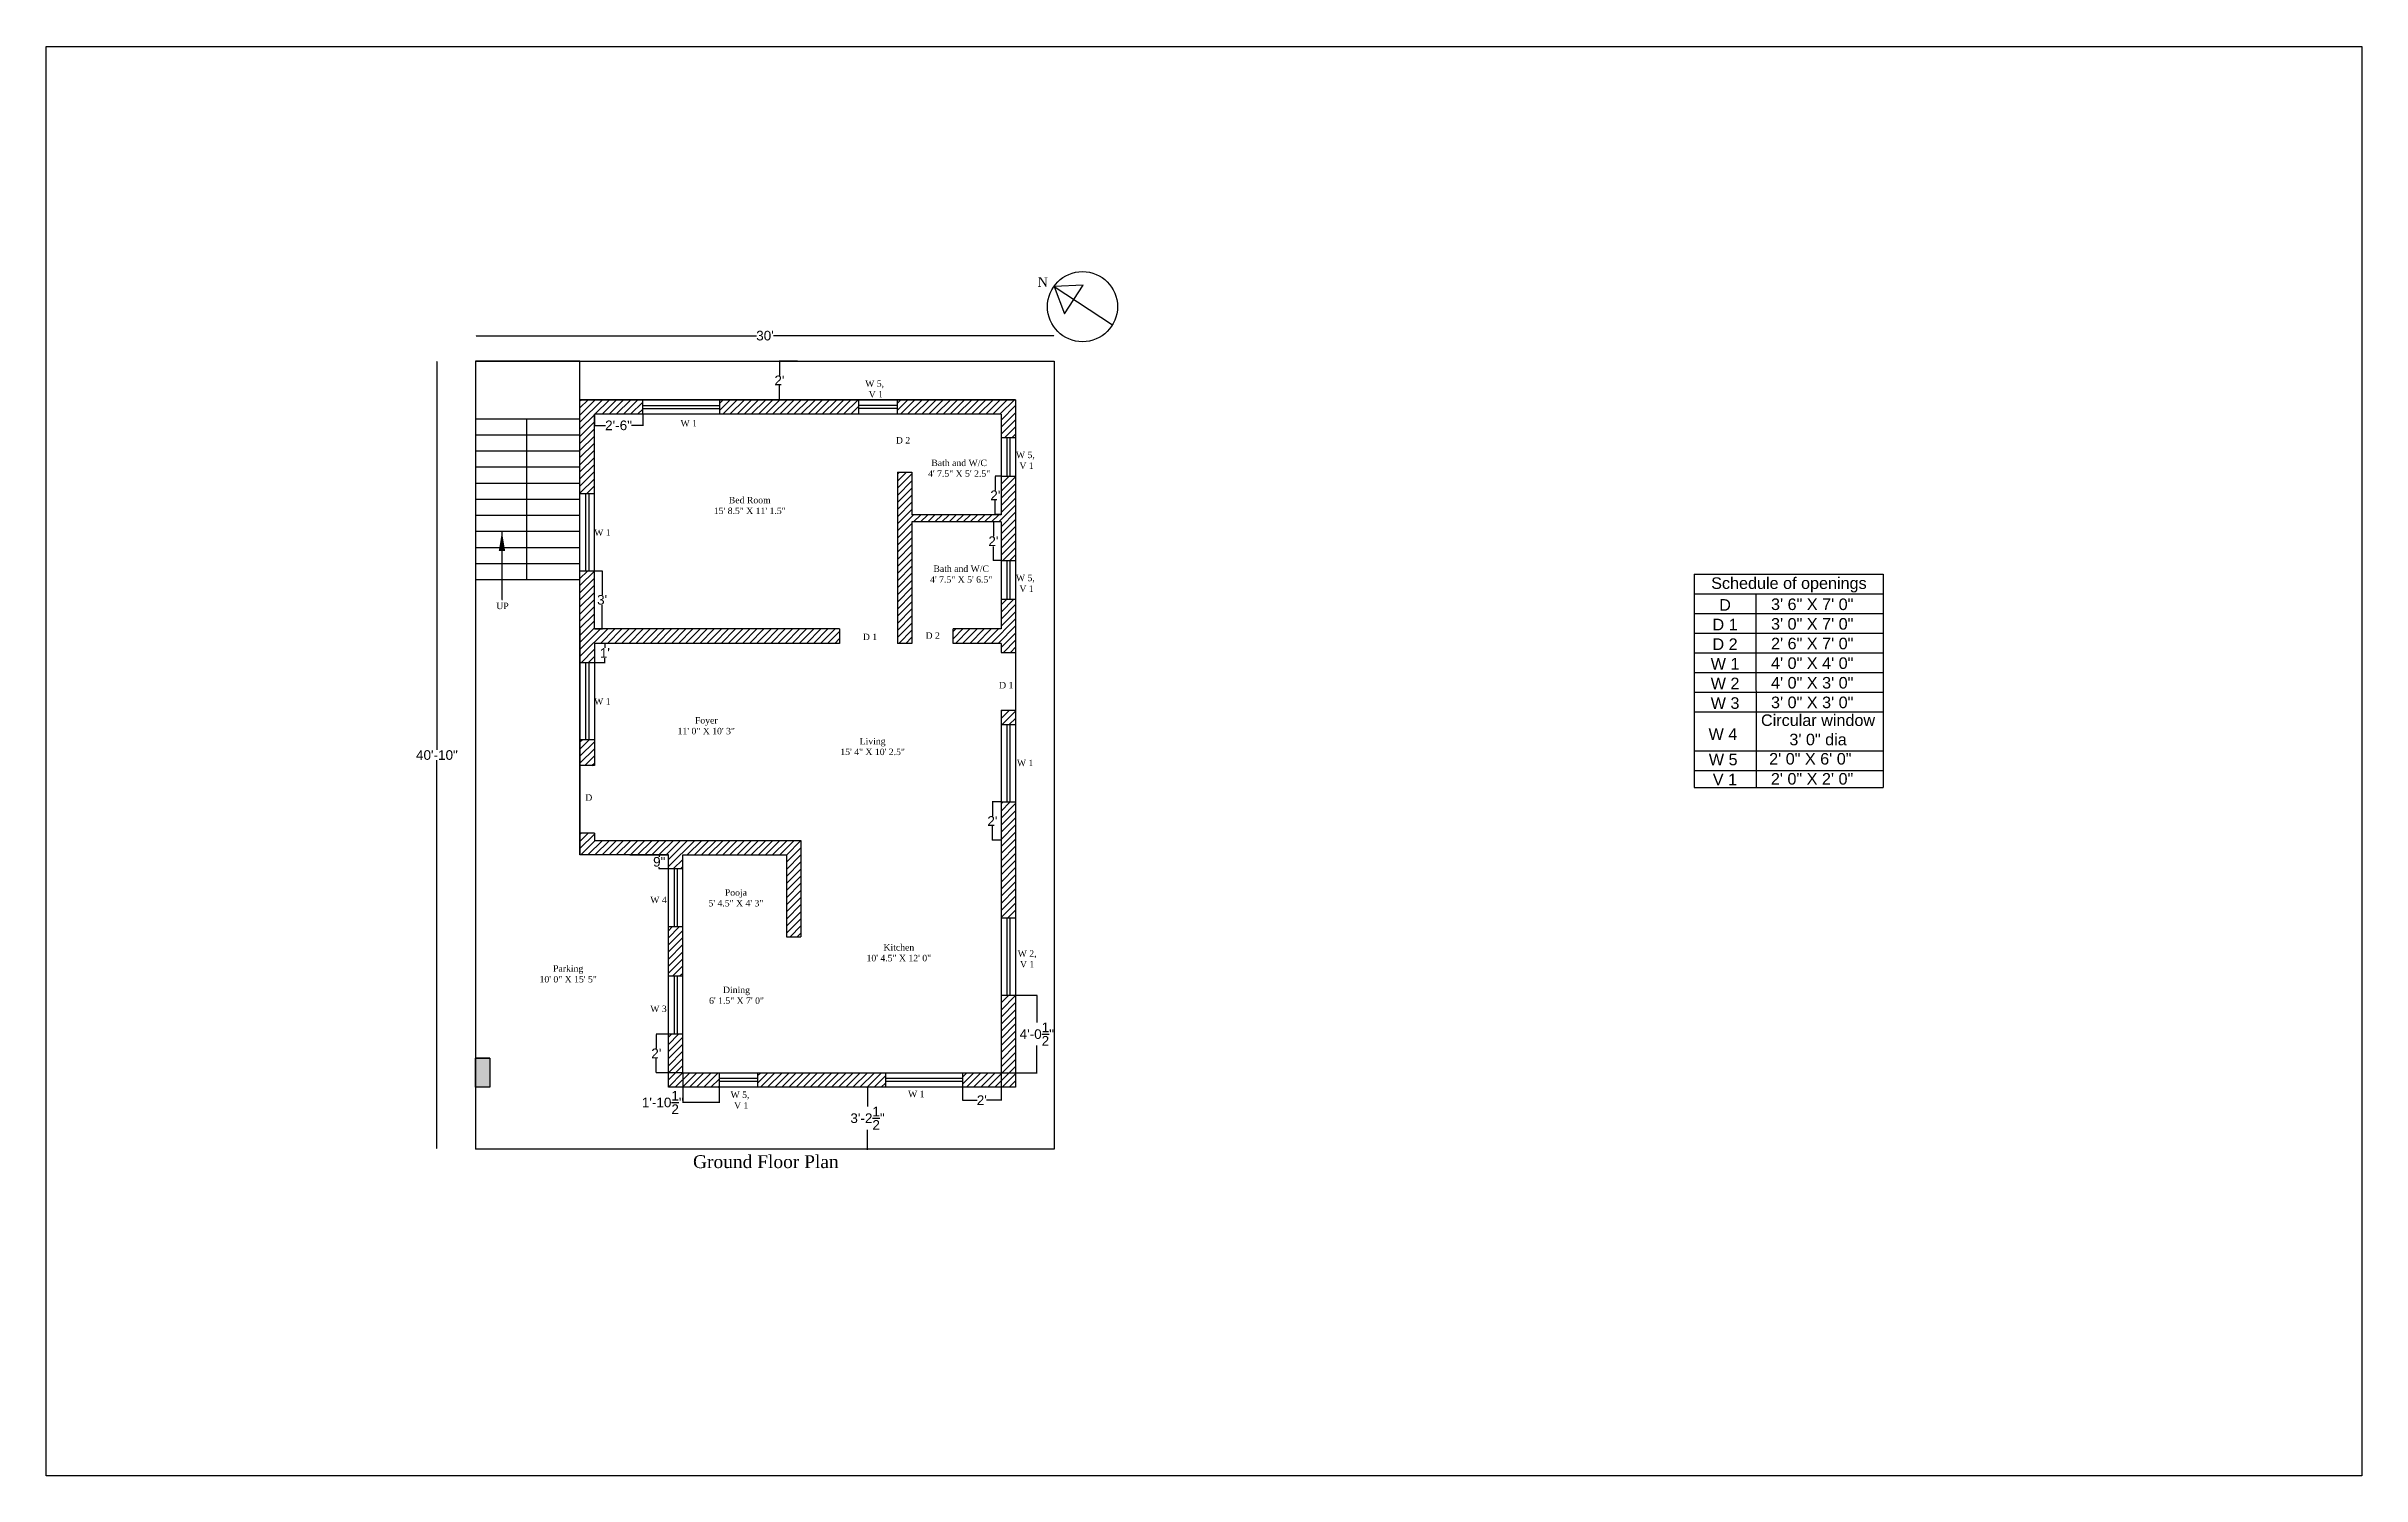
# Model space of a CAD drawing. Header units: inches. Extents: x 2686 to 4127, y -836 to 53.
import ezdxf

# ---------------------------------------------------------------- set-up
doc = ezdxf.new("R2010")
doc.units = ezdxf.units.IN
doc.header["$MEASUREMENT"] = 0
doc.styles.get("Standard").update_dxf_attribs({"font": 'arial.ttf'})
doc.dimstyles.get("Standard").update_dxf_attribs({"dimtxt": 6, "dimasz": 0.18, "dimexe": 0.18, "dimexo": 0.0625, "dimgap": 0.09, "dimtad": 0, "dimtih": 1, "dimtoh": 1, "dimdec": 1, "dimzin": 0, "dimdsep": 46, "dimlunit": 4, "dimtxsty": 'Standard', "dimcen": 0.09, "dimadec": 0, "dimazin": 0, "dimtfac": 1, "dimtdec": 1, "dimtofl": 0, "dimtmove": 0, "dimatfit": 3, "dimfxl": 1, "dimtolj": 1, "dimtzin": 0, "dimarcsym": 0})

# ---------------------------------------------------------------- blocks, each defined once
blk = doc.blocks.new('*D147')
at = {"color": 0, "lineweight": -2}
for p, q in [((3196.9, -594.7), (3197.5, -594.7)), ((3197.4, -594.9), (3197.4, -606.8)), ((3196.9, -633.2), (3197.5, -633.2)), ((3197.4, -633.1), (3197.4, -621.2))]:
    blk.add_line(p, q, dxfattribs=at)
at = {"color": 0}
for points in [[(3197.4, -594.9), (3197.3, -594.9), (3197.4, -594.7)], [(3197.3, -633.1), (3197.4, -633.1), (3197.4, -633.2)]]:
    blk.add_solid(points, dxfattribs=at)
at = {"layer": 'Defpoints', "color": 0}
for p in [(3196.8, -594.7), (3196.8, -633.2), (3197.4, -633.2)]:
    blk.add_point(p, dxfattribs=at)
at = {"color": 0, "insert": (3197.4, -614), "char_height": 6, "attachment_point": 5}
blk.add_mtext('\\A1;3\'-2{\\H1.000000x;\\S1/2;}"', dxfattribs=at)
blk = doc.blocks.new('*D149')
at = {"color": 0, "lineweight": -2}
for p, q in [((3153.9, -143.2), (3142.4, -143.2)), ((3142.6, -143.4), (3142.6, -152.1)), ((3142.6, -167.1), (3142.6, -158.4)), ((3153.9, -167.2), (3142.4, -167.2))]:
    blk.add_line(p, q, dxfattribs=at)
at = {"color": 0}
for points in [[(3142.7, -143.4), (3142.6, -143.4), (3142.6, -143.2)], [(3142.6, -167.1), (3142.7, -167.1), (3142.6, -167.2)]]:
    blk.add_solid(points, dxfattribs=at)
at = {"layer": 'Defpoints', "color": 0}
for p in [(3142.6, -143.2), (3154, -143.2), (3154, -167.2)]:
    blk.add_point(p, dxfattribs=at)
at = {"color": 0, "insert": (3142.6, -155.2), "char_height": 6, "attachment_point": 5}
blk.add_mtext("\\A1;2'", dxfattribs=at)
blk = doc.blocks.new('*D150')
at = {"color": 0, "lineweight": -2}
for p, q in [((2953.7, -127.3), (2953.7, -127.2)), ((2953.9, -127.4), (3128.4, -127.4)), ((3313.3, -127.4), (3138.8, -127.4)), ((3313.5, -127.3), (3313.5, -127.2))]:
    blk.add_line(p, q, dxfattribs=at)
at = {"color": 0}
for points in [[(2953.9, -127.3), (2953.9, -127.4), (2953.7, -127.4)], [(3313.3, -127.4), (3313.3, -127.3), (3313.5, -127.4)]]:
    blk.add_solid(points, dxfattribs=at)
at = {"layer": 'Defpoints', "color": 0}
for p in [(2953.7, -127.4), (3313.5, -127.4), (3313.5, -127.4)]:
    blk.add_point(p, dxfattribs=at)
at = {"color": 0, "insert": (3133.6, -127.4), "char_height": 6, "attachment_point": 5}
blk.add_mtext("\\A1;30'", dxfattribs=at)
blk = doc.blocks.new('*D151')
at = {"color": 0, "lineweight": -2}
for p, q in [((2929.5, -143.2), (2929.4, -143.2)), ((2929.5, -143.4), (2929.5, -385)), ((2929.5, -632.9), (2929.5, -391.3)), ((2929.5, -633.1), (2929.4, -633.1))]:
    blk.add_line(p, q, dxfattribs=at)
at = {"color": 0}
for points in [[(2929.6, -143.4), (2929.5, -143.4), (2929.5, -143.2)], [(2929.5, -632.9), (2929.6, -632.9), (2929.5, -633.1)]]:
    blk.add_solid(points, dxfattribs=at)
at = {"layer": 'Defpoints', "color": 0}
for p in [(2929.5, -143.2), (2929.5, -633.1), (2929.6, -633.1)]:
    blk.add_point(p, dxfattribs=at)
at = {"color": 0, "insert": (2929.5, -388.2), "char_height": 6, "attachment_point": 5}
blk.add_mtext('\\A1;40\'-10"', dxfattribs=at)
blk = doc.blocks.new('*D154')
at = {"color": 0, "lineweight": -2}
for p, q in [((3027.5, -176.3), (3027.5, -183.4)), ((3027.7, -183.2), (3034.4, -183.2)), ((3057.3, -183.2), (3050.6, -183.2)), ((3057.5, -176.3), (3057.5, -183.4))]:
    blk.add_line(p, q, dxfattribs=at)
at = {"color": 0}
for points in [[(3027.7, -183.2), (3027.7, -183.2), (3027.5, -183.2)], [(3057.3, -183.2), (3057.3, -183.2), (3057.5, -183.2)]]:
    blk.add_solid(points, dxfattribs=at)
at = {"layer": 'Defpoints', "color": 0}
for p in [(3027.5, -176.2), (3027.5, -183.2), (3057.5, -176.2)]:
    blk.add_point(p, dxfattribs=at)
at = {"color": 0, "insert": (3042.5, -183.2), "char_height": 6, "attachment_point": 5}
blk.add_mtext('\\A1;2\'-6"', dxfattribs=at)
blk = doc.blocks.new('*D155')
at = {"color": 0, "lineweight": -2}
for p, q in [((3027.6, -273.7), (3032.5, -273.7)), ((3032.3, -273.9), (3032.3, -288.6)), ((3032.3, -309.6), (3032.3, -294.9)), ((3027.6, -309.7), (3032.5, -309.7))]:
    blk.add_line(p, q, dxfattribs=at)
at = {"color": 0}
for points in [[(3032.4, -273.9), (3032.3, -273.9), (3032.3, -273.7)], [(3032.3, -309.6), (3032.4, -309.6), (3032.3, -309.7)]]:
    blk.add_solid(points, dxfattribs=at)
at = {"layer": 'Defpoints', "color": 0}
for p in [(3027.5, -273.7), (3032.3, -273.7), (3027.5, -309.7)]:
    blk.add_point(p, dxfattribs=at)
at = {"color": 0, "insert": (3032.3, -291.7), "char_height": 6, "attachment_point": 5}
blk.add_mtext("\\A1;3'", dxfattribs=at)
blk = doc.blocks.new('*D156')
at = {"color": 0, "lineweight": -2}
for p, q in [((3027.6, -318.7), (3034.2, -318.7)), ((3027.6, -330.7), (3034.2, -330.7)), ((3034, -318.9), (3034, -321.6)), ((3034, -330.6), (3034, -327.9))]:
    blk.add_line(p, q, dxfattribs=at)
at = {"color": 0}
for points in [[(3034, -318.9), (3034, -318.9), (3034, -318.7)], [(3034, -330.6), (3034, -330.6), (3034, -330.7)]]:
    blk.add_solid(points, dxfattribs=at)
at = {"layer": 'Defpoints', "color": 0}
for p in [(3027.5, -318.7), (3027.5, -330.7), (3034, -330.7)]:
    blk.add_point(p, dxfattribs=at)
at = {"color": 0, "insert": (3034, -324.7), "char_height": 6, "attachment_point": 5}
blk.add_mtext("\\A1;1'", dxfattribs=at)
blk = doc.blocks.new('*D158')
at = {"color": 0, "lineweight": -2}
for p, q in [((3073.4, -450.2), (3067.6, -450.2)), ((3073.4, -459), (3067.6, -459)), ((3067.8, -450.4), (3067.8, -451.5)), ((3067.8, -458.8), (3067.8, -457.8))]:
    blk.add_line(p, q, dxfattribs=at)
at = {"color": 0}
for points in [[(3067.8, -450.4), (3067.8, -450.4), (3067.8, -450.2)], [(3067.8, -458.8), (3067.8, -458.8), (3067.8, -459)]]:
    blk.add_solid(points, dxfattribs=at)
at = {"layer": 'Defpoints', "color": 0}
for p in [(3067.8, -450.2), (3073.5, -450.2), (3073.5, -459)]:
    blk.add_point(p, dxfattribs=at)
at = {"color": 0, "insert": (3067.8, -454.6), "char_height": 6, "attachment_point": 5}
blk.add_mtext('\\A1;9"', dxfattribs=at)
blk = doc.blocks.new('*D159')
at = {"color": 0, "lineweight": -2}
for p, q in [((3082.4, -561.7), (3065.8, -561.7)), ((3066, -561.9), (3066, -570.6)), ((3082.4, -585.7), (3065.8, -585.7)), ((3066, -585.6), (3066, -576.9))]:
    blk.add_line(p, q, dxfattribs=at)
at = {"color": 0}
for points in [[(3066, -561.9), (3065.9, -561.9), (3066, -561.7)], [(3065.9, -585.6), (3066, -585.6), (3066, -585.7)]]:
    blk.add_solid(points, dxfattribs=at)
at = {"layer": 'Defpoints', "color": 0}
for p in [(3082.5, -561.7), (3066, -585.7), (3082.5, -585.7)]:
    blk.add_point(p, dxfattribs=at)
at = {"color": 0, "insert": (3066, -573.7), "char_height": 6, "attachment_point": 5}
blk.add_mtext("\\A1;2'", dxfattribs=at)
blk = doc.blocks.new('*D160')
at = {"color": 0, "lineweight": -2}
for p, q in [((3082.4, -585.8), (3082.4, -604.4)), ((3105, -585.8), (3105, -604.4)), ((3082.4, -604.2), (3082.3, -604.2)), ((3104.8, -604.2), (3082.6, -604.2))]:
    blk.add_line(p, q, dxfattribs=at)
at = {"color": 0}
for points in [[(3082.6, -604.2), (3082.6, -604.3), (3082.4, -604.2)], [(3104.8, -604.3), (3104.8, -604.2), (3105, -604.2)]]:
    blk.add_solid(points, dxfattribs=at)
at = {"layer": 'Defpoints', "color": 0}
for p in [(3082.4, -585.7), (3105, -585.7), (3082.4, -604.2)]:
    blk.add_point(p, dxfattribs=at)
at = {"color": 0, "insert": (3070, -604.2), "char_height": 6, "attachment_point": 5}
blk.add_mtext('\\A1;1\'-10{\\H1.000000x;\\S1/2;}"', dxfattribs=at)
blk = doc.blocks.new('*D161')
at = {"color": 0, "lineweight": -2}
for p, q in [((3256.5, -585.8), (3256.5, -603)), ((3280.5, -585.8), (3280.5, -603)), ((3256.7, -602.8), (3265.6, -602.8)), ((3280.3, -602.8), (3271.4, -602.8))]:
    blk.add_line(p, q, dxfattribs=at)
at = {"color": 0}
for points in [[(3256.7, -602.7), (3256.7, -602.8), (3256.5, -602.8)], [(3280.3, -602.8), (3280.3, -602.7), (3280.5, -602.8)]]:
    blk.add_solid(points, dxfattribs=at)
at = {"layer": 'Defpoints', "color": 0}
for p in [(3256.5, -585.7), (3280.5, -585.7), (3256.5, -602.8)]:
    blk.add_point(p, dxfattribs=at)
at = {"color": 0, "insert": (3268.5, -602.8), "char_height": 6, "attachment_point": 5}
blk.add_mtext("\\A1;2'", dxfattribs=at)
blk = doc.blocks.new('*D162')
at = {"color": 0, "lineweight": -2}
for p, q in [((3280.6, -537.5), (3302.9, -537.5)), ((3302.7, -537.7), (3302.7, -554.5)), ((3302.7, -585.6), (3302.7, -568.8)), ((3280.6, -585.8), (3302.9, -585.8))]:
    blk.add_line(p, q, dxfattribs=at)
at = {"color": 0}
for points in [[(3302.8, -537.7), (3302.7, -537.7), (3302.7, -537.5)], [(3302.7, -585.6), (3302.8, -585.6), (3302.7, -585.8)]]:
    blk.add_solid(points, dxfattribs=at)
at = {"layer": 'Defpoints', "color": 0}
for p in [(3280.5, -537.5), (3302.7, -537.5), (3280.5, -585.8)]:
    blk.add_point(p, dxfattribs=at)
at = {"color": 0, "insert": (3302.7, -561.7), "char_height": 6, "attachment_point": 5}
blk.add_mtext('\\A1;4\'-0{\\H1.000000x;\\S1/2;}"', dxfattribs=at)
blk = doc.blocks.new('*D164')
at = {"color": 0, "lineweight": -2}
for p, q in [((3280.4, -417.2), (3275, -417.2)), ((3275.1, -417.4), (3275.1, -426.1)), ((3280.4, -441.2), (3275, -441.2)), ((3275.1, -441.1), (3275.1, -432.4))]:
    blk.add_line(p, q, dxfattribs=at)
at = {"color": 0}
for points in [[(3275.2, -417.4), (3275.1, -417.4), (3275.1, -417.2)], [(3275.1, -441.1), (3275.2, -441.1), (3275.1, -441.2)]]:
    blk.add_solid(points, dxfattribs=at)
at = {"layer": 'Defpoints', "color": 0}
for p in [(3275.1, -417.2), (3280.5, -417.2), (3280.5, -441.2)]:
    blk.add_point(p, dxfattribs=at)
at = {"color": 0, "insert": (3275.1, -429.2), "char_height": 6, "attachment_point": 5}
blk.add_mtext("\\A1;2'", dxfattribs=at)
blk = doc.blocks.new('*D165')
at = {"color": 0, "lineweight": -2}
for p, q in [((3280.4, -214.7), (3276.7, -214.7)), ((3276.9, -214.9), (3276.9, -223.6)), ((3276.9, -238.6), (3276.9, -229.9)), ((3280.4, -238.7), (3276.7, -238.7))]:
    blk.add_line(p, q, dxfattribs=at)
at = {"color": 0}
for points in [[(3276.9, -214.9), (3276.8, -214.9), (3276.9, -214.7)], [(3276.8, -238.6), (3276.9, -238.6), (3276.9, -238.7)]]:
    blk.add_solid(points, dxfattribs=at)
at = {"layer": 'Defpoints', "color": 0}
for p in [(3276.9, -214.7), (3280.5, -214.7), (3280.5, -238.7)]:
    blk.add_point(p, dxfattribs=at)
at = {"color": 0, "insert": (3276.9, -226.7), "char_height": 6, "attachment_point": 5}
blk.add_mtext("\\A1;2'", dxfattribs=at)
blk = doc.blocks.new('*D167')
at = {"color": 0, "lineweight": -2}
for p, q in [((3280.4, -243.2), (3275.5, -243.2)), ((3275.7, -243.4), (3275.7, -252.1)), ((3275.7, -267.1), (3275.7, -258.4)), ((3280.4, -267.2), (3275.5, -267.2))]:
    blk.add_line(p, q, dxfattribs=at)
at = {"color": 0}
for points in [[(3275.7, -243.4), (3275.6, -243.4), (3275.7, -243.2)], [(3275.6, -267.1), (3275.7, -267.1), (3275.7, -267.2)]]:
    blk.add_solid(points, dxfattribs=at)
at = {"layer": 'Defpoints', "color": 0}
for p in [(3280.5, -243.2), (3275.7, -267.2), (3280.5, -267.2)]:
    blk.add_point(p, dxfattribs=at)
at = {"color": 0, "insert": (3275.7, -255.2), "char_height": 6, "attachment_point": 5}
blk.add_mtext("\\A1;2'", dxfattribs=at)

msp = doc.modelspace()

# ---------------------------------------------------------------- hatches: boundary and pattern name
h = msp.add_hatch()
h.set_pattern_fill('ANSI31', color=256, scale=25, style=0)
h.paths.add_polyline_path([(3138.32, -150.74), (3146.93, -150.74), (3146.93, -159.76), (3138.32, -159.76)], flags=9)
h = msp.add_hatch()
h.set_pattern_fill('ANSI31', color=256, scale=25)
h.paths.add_polyline_path([(3057.5, -172.75), (3057.5, -170.75), (3057.5, -167.25), (3018.5, -167.25), (3018.5, -179.25), (3018.5, -189.25), (3018.5, -199.25), (3018.5, -209.25), (3018.5, -219.25), (3018.5, -225.75), (3022, -225.75), (3024, -225.75), (3027.5, -225.75), (3027.5, -176.25), (3057.5, -176.25)])
h = msp.add_hatch()
h.set_pattern_fill('ANSI31', color=256, scale=25, style=0)
h.paths.add_polyline_path([(3192, -172.75), (3192, -170.75), (3192, -167.25), (3105.5, -167.25), (3105.5, -170.75), (3105.5, -172.75), (3105.5, -176.25), (3192, -176.25)])
h = msp.add_hatch()
h.set_pattern_fill('ANSI31', color=256, scale=25, style=0)
h.paths.add_polyline_path([(3289.5, -190.75), (3289.5, -167.25), (3289.5, -167.25), (3289.5, -167.25), (3216, -167.25), (3216, -170.75), (3216, -172.75), (3216, -176.25), (3280.5, -176.25), (3280.5, -190.75), (3284, -190.75), (3286, -190.75)])
h = msp.add_hatch()
h.set_pattern_fill('ANSI31', color=256, scale=25, style=0)
h.paths.add_polyline_path([(3289.5, -243.25), (3289.5, -214.75), (3286, -214.75), (3284, -214.75), (3280.5, -214.75), (3280.5, -238.75), (3225, -238.75), (3225, -212.25), (3216, -212.25), (3216, -318.75), (3225, -318.75), (3225, -243.25), (3280.5, -243.25)])
h.paths.add_polyline_path([(3289.5, -267.25), (3289.5, -243.25), (3280.5, -243.25), (3280.5, -267.25), (3284, -267.25), (3286, -267.25)])
h = msp.add_hatch()
h.set_pattern_fill('ANSI31', color=256, scale=25, style=0)
h.paths.add_polyline_path([(3180, -318.75), (3180, -309.75), (3027.5, -309.75), (3027.5, -273.75), (3024, -273.75), (3022, -273.75), (3018.5, -273.75), (3018.5, -279.25), (3018.5, -309.75), (3018.5, -330.75), (3022, -330.75), (3024, -330.75), (3027.5, -330.75), (3027.5, -318.75)])
h = msp.add_hatch()
h.set_pattern_fill('ANSI31', color=256, scale=25, style=0)
h.paths.add_polyline_path([(3289.5, -324.32), (3289.5, -291.25), (3286, -291.25), (3284, -291.25), (3280.5, -291.25), (3280.5, -309.75), (3250.62, -309.75), (3250.62, -318.75), (3280.5, -318.75), (3280.5, -324.32)])
h = msp.add_hatch()
h.set_pattern_fill('ANSI31', color=256, scale=25)
h.paths.add_polyline_path([(3175.56, -311.71), (3185.43, -311.71), (3185.43, -317.71), (3175.56, -317.71)], flags=9)
h = msp.add_hatch()
h.set_pattern_fill('ANSI31', color=256, scale=25, style=0)
h.paths.add_polyline_path([(3214.55, -310.9), (3224.9, -310.9), (3224.9, -316.9), (3214.55, -316.9)], flags=9)
h = msp.add_hatch()
h.set_pattern_fill('ANSI31', color=256, scale=25, style=0)
h.paths.add_polyline_path([(3289.5, -369.25), (3289.5, -360.32), (3280.5, -360.32), (3280.5, -369.25), (3284, -369.25), (3286, -369.25)])
h = msp.add_hatch()
h.set_pattern_fill('ANSI31', color=256, scale=25, style=0)
h.paths.add_polyline_path([(3027.5, -394.75), (3027.5, -378.75), (3024, -378.75), (3022, -378.75), (3018.5, -378.75), (3018.5, -387.75), (3018.5, -394.75)])
h = msp.add_hatch()
h.set_pattern_fill('ANSI31', color=256, scale=25, style=0)
h.paths.add_polyline_path([(3289.5, -489.5), (3289.5, -417.25), (3286, -417.25), (3284, -417.25), (3280.5, -417.25), (3280.5, -489.5), (3284, -489.5), (3286, -489.5)])
h = msp.add_hatch()
h.set_pattern_fill('ANSI31', color=256, scale=25, style=0)
h.paths.add_polyline_path([(3156, -501.25), (3156, -441.25), (3027.5, -441.25), (3027.5, -436.75), (3018.5, -436.75), (3018.5, -450.25), (3018.5, -450.25), (3018.5, -450.25), (3049.5, -450.25), (3073.5, -450.25), (3073.5, -450.25), (3073.5, -450.25), (3073.44, -459), (3077, -459), (3079, -459), (3082.5, -459), (3082.5, -450.25), (3147, -450.25), (3147, -501.25)])
h = msp.add_hatch()
h.set_pattern_fill('ANSI31', color=256, scale=25)
h.paths.add_polyline_path([(3082.5, -501.75), (3082.5, -495), (3079, -495), (3077, -495), (3073.5, -495), (3073.5, -501.75), (3073.5, -525.75), (3077, -525.75), (3079, -525.75), (3082.5, -525.75)])
h = msp.add_hatch()
h.set_pattern_fill('ANSI31', color=256, scale=25, style=0)
h.paths.add_polyline_path([(3289.5, -594.75), (3289.5, -594.75), (3289.5, -537.5), (3286, -537.5), (3284, -537.5), (3280.5, -537.5), (3280.5, -585.75), (3256.5, -585.75), (3256.5, -589.25), (3256.5, -591.25), (3256.5, -594.75)])
h = msp.add_hatch()
h.set_pattern_fill('ANSI31', color=256, scale=25, style=0)
h.paths.add_polyline_path([(3105, -591.25), (3105, -589.25), (3105, -585.75), (3082.5, -585.75), (3082.5, -561.75), (3079, -561.75), (3077, -561.75), (3073.5, -561.75), (3073.5, -594.75), (3073.5, -594.75), (3073.5, -594.75), (3105, -594.75)])
msp.add_hatch(color=256).paths.add_polyline_path([(2953.5, -576.75), (2962.5, -576.75), (2962.5, -594.75), (2953.5, -594.75)])
h = msp.add_hatch()
h.set_pattern_fill('ANSI31', color=256, scale=25, style=0)
h.paths.add_polyline_path([(3208.53, -591.25), (3208.53, -589.25), (3208.53, -585.75), (3129, -585.75), (3129, -589.25), (3129, -591.25), (3129, -594.75), (3208.53, -594.75)])
h = msp.add_hatch()
h.set_pattern_fill('ANSI31', color=256, scale=25, style=0)
h.paths.add_polyline_path([(3185.68, -605.42), (3209.02, -605.42), (3209.02, -622.57), (3185.68, -622.57)], flags=9)

# ---------------------------------------------------------------- linework, layer by layer
for p, q in [((3331.49, -95.96), (3313.41, -96.87)), ((3313.41, -96.87), (3349.75, -120.7)), ((3313.41, -96.87), (3319.91, -113.87)), ((3325.75, -104.97), (3331.49, -95.96)), ((3319.91, -113.87), (3325.75, -104.97)), ((3018.5, -143.25), (2953.5, -143.25)), ((3018.5, -167.25), (3018.5, -143.25)), ((3057.5, -176.25), (3057.5, -167.25)), ((3057.5, -170.75), (3105.5, -170.75)), ((3057.5, -172.75), (3105.5, -172.75)), ((3105.5, -176.25), (3105.5, -167.25)), ((3192, -176.25), (3192, -167.25)), ((3216, -170.75), (3192, -170.75)), ((3216, -172.75), (3192, -172.75)), ((3216, -176.25), (3216, -167.25)), ((3018.5, -179.25), (2953.5, -179.25)), ((3018.5, -189.25), (2953.5, -189.25)), ((3018.5, -199.25), (2953.5, -199.25)), ((3280.5, -190.75), (3289.5, -190.75)), ((3284, -190.75), (3284, -214.75)), ((3286, -190.75), (3286, -214.75)), ((3018.5, -209.25), (2953.5, -209.25)), ((3280.5, -214.75), (3289.5, -214.75)), ((3018.5, -219.25), (2953.5, -219.25)), ((3018.5, -229.25), (2953.5, -229.25)), ((3027.5, -225.75), (3018.5, -225.75)), ((3022, -225.75), (3022, -273.75)), ((3024, -225.75), (3024, -273.75)), ((3018.5, -239.25), (2953.5, -239.25)), ((3018.5, -249.25), (2953.5, -249.25)), ((3018.5, -259.25), (2953.5, -259.25)), ((3018.5, -269.25), (2953.5, -269.25)), ((3280.5, -267.25), (3289.5, -267.25)), ((3284, -267.25), (3284, -291.25)), ((3286, -267.25), (3286, -291.25)), ((3018.5, -279.25), (2953.5, -279.25)), ((3027.5, -273.75), (3018.5, -273.75)), ((3829.31, -275.79), (3829.31, -408.33)), ((3280.5, -291.25), (3289.5, -291.25)), ((3018.5, -309.75), (3018.5, -387.75)), ((3027.5, -330.75), (3018.5, -330.75)), ((3022, -330.75), (3022, -378.75)), ((3024, -330.75), (3024, -378.75)), ((3027.5, -318.75), (3027.5, -394.75)), ((3280.5, -369.25), (3289.5, -369.25)), ((3284, -369.25), (3284, -417.25)), ((3286, -369.25), (3286, -417.25)), ((3027.5, -378.75), (3018.5, -378.75)), ((3018.5, -387.75), (3018.5, -450.25)), ((3027.5, -394.75), (3018.5, -394.75)), ((3280.5, -417.25), (3289.5, -417.25)), ((3027.5, -436.75), (3018.5, -436.75)), ((3027.5, -436.75), (3027.5, -441.25)), ((3049.5, -450.25), (3018.5, -450.25)), ((3082.5, -459), (3073.5, -459)), ((3077, -459), (3077, -495)), ((3079, -459), (3079, -495)), ((3280.5, -489.5), (3289.5, -489.5)), ((3284, -489.5), (3284, -537.5)), ((3286, -489.5), (3286, -537.5)), ((3082.5, -495), (3073.5, -495)), ((3082.5, -525.75), (3073.5, -525.75)), ((3077, -525.75), (3077, -561.75)), ((3079, -525.75), (3079, -561.75)), ((3280.5, -537.5), (3289.5, -537.5)), ((3082.5, -561.75), (3073.5, -561.75)), ((2962.5, -576.75), (2953.5, -576.75)), ((3105, -585.75), (3105, -594.75)), ((3129, -589.25), (3105, -589.25)), ((3129, -585.75), (3129, -594.75)), ((3208.53, -585.75), (3208.53, -594.75)), ((3256.5, -589.25), (3208.53, -589.25)), ((3256.5, -585.75), (3256.5, -594.75)), ((2962.5, -594.75), (2953.5, -594.75)), ((3129, -591.25), (3105, -591.25)), ((3256.5, -591.25), (3208.53, -591.25))]:
    msp.add_line(p, q)
at = {"linetype": 'Continuous'}
for p, q in [((3711.65, -275.79), (3711.65, -408.33)), ((3711.65, -275.79), (3829.31, -275.79)), ((3711.65, -287.99), (3829.31, -287.99)), ((3750.03, -287.99), (3750.21, -408.33)), ((3711.65, -300.2), (3829.31, -300.2)), ((3711.65, -312.41), (3829.31, -312.41)), ((3711.65, -324.61), (3829.31, -324.61)), ((3711.65, -336.82), (3829.31, -336.82)), ((3711.65, -349.02), (3829.31, -349.02)), ((3711.65, -361.23), (3829.31, -361.23)), ((3711.65, -385.64), (3829.31, -385.64)), ((3711.65, -397.85), (3829.31, -397.85)), ((3711.65, -408.33), (3829.31, -408.33))]:
    msp.add_line(p, q, dxfattribs=at)
for points in [[(2686.48, 52.52), (4126.96, 52.52), (4126.96, -836.28), (2686.48, -836.28)], [(3018.5, -167.25), (3289.5, -167.25), (3289.5, -594.75), (3073.5, -594.75), (3073.5, -450.25), (3018.5, -450.25), (3018.5, -167.25)], [(2953.5, -576.75), (2962.5, -576.75), (2962.5, -594.75), (2953.5, -594.75)]]:
    msp.add_lwpolyline(points, close=True)
for points in [[(2953.5, -143.25), (3313.5, -143.25), (3313.5, -633.25)], [(2953.5, -143.25), (2953.5, -633.25)], [(3289.5, -167.25), (3018.5, -167.25)], [(3018.5, -309.75), (3018.5, -167.25)], [(3289.5, -167.25), (3289.5, -324.32)], [(2985.5, -279.25), (2985.5, -179.25)], [(3280.5, -176.25), (3027.5, -176.25)], [(3027.5, -309.75), (3027.5, -176.25)], [(3280.5, -176.25), (3280.5, -238.75)], [(3216, -212.25), (3216, -318.75)], [(3216, -212.25), (3225, -212.25)], [(3225, -212.25), (3225, -238.75)], [(3280.5, -238.75), (3225, -238.75)], [(3225, -243.25), (3225, -318.75)], [(3280.5, -243.25), (3225, -243.25)], [(3280.5, -243.25), (3280.5, -309.75)], [(3180, -309.75), (3027.5, -309.75)], [(3180, -309.75), (3180, -318.75)], [(3280.5, -309.75), (3250.62, -309.75)], [(3250.62, -318.75), (3250.62, -309.75)], [(3180, -318.75), (3027.5, -318.75)], [(3225, -318.75), (3216, -318.75)], [(3280.5, -318.75), (3250.62, -318.75)], [(3280.5, -318.75), (3280.5, -324.32)], [(3280.5, -324.32), (3289.5, -324.32)], [(3289.5, -324.32), (3289.5, -360.32)], [(3280.5, -360.32), (3280.5, -585.75)], [(3280.5, -360.32), (3280.5, -360.32), (3289.5, -360.32)], [(3289.5, -360.32), (3289.5, -594.75)], [(3027.5, -441.25), (3156, -441.25)], [(3156, -441.25), (3156, -501.25)], [(3049.5, -450.25), (3073.5, -450.25)], [(3073.5, -501.75), (3073.5, -450.25)], [(3082.5, -501.75), (3082.5, -450.25)], [(3082.5, -450.25), (3147, -450.25)], [(3147, -450.25), (3147, -501.25)], [(3073.5, -594.75), (3073.5, -501.75)], [(3082.5, -585.75), (3082.5, -501.75)], [(3147, -501.25), (3156, -501.25)], [(2962.5, -576.75), (2962.5, -594.75)], [(3082.5, -585.75), (3280.5, -585.75)], [(3289.5, -594.75), (3073.5, -594.75)], [(3313.5, -633.25), (2953.5, -633.25)]]:
    msp.add_lwpolyline(points)
msp.add_circle((3331.14, -109.36), 21.8)

# ---------------------------------------------------------------- texts
at = {"attachment_point": 1}
for s, insert, char_height, width in [('\\pxqc;{\\fTimes New Roman|b0|i0|c0|p34;N}', (3283.97, -91.03), 6, 44.7873), ('\\pxqc;{\\fTimes New Roman|b0|i0|c0|p34;W 5,\\P\\pxqc; V 1}', (3188.86, -155.16), 4, 25.9155), ('\\pxqc;{\\fTimes New Roman|b0|i0|c0|p34;W 1}', (3079.6, -179.86), 4, 13.1774), ('\\pxqc;{\\fTimes New Roman|b0|i0|c0|p34;D 2}', (3197.1, -190.46), 4, 44.7873), ('\\pxqc;{\\fTimes New Roman|b0|i0|c0|p34;W 5,\\P\\pxqc; V 1}', (3282.62, -199.54), 4, 25.9155), ('\\pxqc;{\\fTimes New Roman|b0|i0|c0|p34;Bath and W/C\\P\\pxqc;4\' 7.5" X 5\' 2.5"}', (3231.98, -204.5), 4, 44.7873), ('\\pxqc;{\\fTimes New Roman|b0|i0|c0|p34;Bed Room\\P\\pxqc;15\' 8.5" X 11\' 1.5"}', (3101.71, -227.63), 4, 44.7873), ('\\pxqc;{\\fTimes New Roman|b0|i0|c0|p34;W 1}', (3025.88, -247.77), 4, 13.1774), ('\\pxqc;{\\fTimes New Roman|b0|i0|c0|p34;Bath and W/C\\P\\pxqc;4\' 7.5" X 5\' 6.5"}', (3233.27, -270.3), 4, 44.7873), ('\\pxqc;{\\fTimes New Roman|b0|i0|c0|p34;W 5,\\P\\pxqc; V 1}', (3282.62, -276.04), 4, 25.9155), ('\\pxqc;{\\fTimes New Roman|b0|i0|c0|p34;UP}', (2963.69, -293.45), 4, 13.1774), ('\\pxqc;{\\fTimes New Roman|b0|i0|c0|p34;D 1}', (3176.56, -312.71), 4, 44.7873), ('\\pxqc;{\\fTimes New Roman|b0|i0|c0|p34;D 2}', (3215.55, -311.9), 4, 44.7873), ('\\pxqc;{\\fTimes New Roman|b0|i0|c0|p34;D 1}', (3261.31, -342.74), 4, 44.7873), ('\\pxqc;{\\fTimes New Roman|b0|i0|c0|p34;W 1}', (3025.88, -352.77), 4, 13.1774), ('\\pxqc;{\\fTimes New Roman|b0|i0|c0|p34;Foyer\\P\\pxqc;11\' 0" X 10\' 3"}', (3077.44, -364.59), 4, 39.2477), ('\\pxqc;{\\fTimes New Roman|b0|i0|c0|p34;Living\\P\\pxqc;15\' 4" X 10\' 2.5"}', (3178.16, -377.53), 4, 44.7873), ('\\pxqc;{\\fTimes New Roman|b0|i0|c0|p34;W 1}', (3288.85, -391.06), 4, 13.1774), ('\\pxqc;{\\fTimes New Roman|b0|i0|c0|p34;D }', (3001.6, -412.59), 4, 44.7873), ('\\pxqc;{\\fTimes New Roman|b0|i0|c0|p34;Pooja\\P\\pxqc;5\' 4.5" X 4\' 3"}', (3095.88, -471.64), 4, 39.2477), ('\\pxqc;{\\fTimes New Roman|b0|i0|c0|p34;W 4}', (3060.77, -476.19), 4, 13.1774), ('\\pxqc;{\\fTimes New Roman|b0|i0|c0|p34;Kitchen\\P\\pxqc;10\' 4.5" X 12\' 0"}', (3194.47, -505.74), 4, 44.7873), ('\\pxqc;{\\fTimes New Roman|b0|i0|c0|p34;W 2,\\P\\pxqc;V 1}', (3282.7, -509.59), 4, 27.9871), ('\\pxqc;{\\fTimes New Roman|b0|i0|c0|p34;Parking\\P\\pxqc;10\' 0" X 15\' 5"\\P\\pxqc;}', (2988.76, -518.9), 4, 44.7873), ('\\pxqc;{\\fTimes New Roman|b0|i0|c0|p34;Dining\\P\\pxqc;6\' 1.5" X 7\' 0"}', (3093.48, -532.2), 4, 44.7873), ('\\pxqc;{\\fTimes New Roman|b0|i0|c0|p34;W 3}', (3060.77, -543.94), 4, 13.1774), ('\\pxqc;{\\fTimes New Roman|b0|i0|c0|p34;W 5,\\P\\pxqc; V 1}', (3105.1, -597.38), 4, 25.9155), ('\\pxqc;{\\fTimes New Roman|b0|i0|c0|p34;W 1}', (3221.14, -596.93), 4, 13.1774), ('\\pxqc;{\\fTimes New Roman|b0|i0|c0|p34;Ground Floor Plan}', (3074.6, -637.02), 8, 119.0718)]:
    msp.add_mtext(s, dxfattribs=dict(at, insert=insert, char_height=char_height, width=width))
at = {"linetype": 'Continuous', "char_height": 7.2, "attachment_point": 1}
for s, insert, width in [('\\pxqc;Schedule of openings', (3718.76, -277.68), 103.7192), ('\\pxqc;D', (3721.22, -291.22), 19.3471), ('\\pxqc;3\' 6" X 7\' 0"', (3750.43, -290.81), 69.3341), ('\\pxqc;D 1', (3721.22, -303.43), 19.3471), ('\\pxqc;D 2', (3721.22, -315.64), 19.3471), ('\\pxqc;3\' 0" X 7\' 0"', (3750.43, -303.01), 69.3341), ('\\pxqc;2\' 6" X 7\' 0"', (3750.43, -315.22), 69.3341), ('\\pxqc;W 1', (3721.22, -327.84), 19.3471), ('\\pxqc;4\' 0" X 4\' 0"', (3750.43, -327.42), 69.3341), ('\\pxqc;W 2', (3721.22, -340.05), 19.3471), ('\\pxqc;4\' 0" X 3\' 0"', (3750.43, -339.63), 69.3341), ('\\pxqc;W 3', (3721.22, -352.25), 19.3471), ('\\pxqc;3\' 0" X 3\' 0"', (3750.43, -351.84), 69.3341), ('\\pxqc;W 4', (3719.89, -371.57), 19.3471), ('\\pxqc,t11;Circular window 3\' 0" dia', (3749.68, -362.9), 78.12), ('\\pxqc;W 5', (3720.05, -387.33), 19.3471), ('\\pxqc;2\' 0" X 6\' 0"', (3749.27, -386.91), 69.3341), ('\\pxqc;V 1', (3721.14, -399.78), 19.3471), ('\\pxqc;2\' 0" X 2\' 0"', (3750.36, -399.36), 69.3341)]:
    msp.add_mtext(s, dxfattribs=dict(at, insert=insert, width=width))

# ---------------------------------------------------------------- dimensions: what is measured, and where the dimension line sits
for base, p1, p2, picture, middle in [((3313.5, -127.37), (2953.68, -127.4), (3313.5, -127.37), '*D150', (3133.59, -127.37)), ((3027.5, -183.21), (3057.5, -176.25), (3027.5, -176.25), '*D154', (3042.5, -183.21)), ((3082.44, -604.24), (3105, -585.75), (3082.44, -585.75), '*D160', (3069.95, -604.24)), ((3256.5, -602.77), (3280.5, -585.75), (3256.5, -585.75), '*D161', (3268.5, -602.77))]:
    dim = msp.add_linear_dim(base=base, p1=p1, p2=p2, dimstyle='Standard')
    dim.commit()
    dim.dimension.update_dxf_attribs({"geometry": picture, "text_midpoint": middle})
for base, p1, p2, picture, middle in [((2929.53, -633.07), (2929.53, -143.25), (2929.56, -633.07), '*D151', (2929.53, -388.16)), ((3142.63, -143.25), (3154, -167.25), (3154, -143.25), '*D149', (3142.63, -155.25)), ((3276.85, -214.75), (3280.5, -238.75), (3280.5, -214.75), '*D165', (3276.85, -226.75)), ((3275.67, -267.25), (3280.5, -243.25), (3280.5, -267.25), '*D167', (3275.67, -255.25)), ((3032.35, -273.75), (3027.5, -309.75), (3027.5, -273.75), '*D155', (3032.35, -291.75)), ((3033.99, -330.75), (3027.5, -318.75), (3027.5, -330.75), '*D156', (3033.99, -324.75)), ((3275.14, -417.25), (3280.5, -441.25), (3280.5, -417.25), '*D164', (3275.14, -429.25)), ((3067.81318471, -450.24961914), (3073.50164593, -458.99961914), (3073.50164593, -450.24961914), '*D158', (3067.81318471, -454.62461914)), ((3302.73, -537.5), (3280.5, -585.81), (3280.5, -537.5), '*D162', (3302.73, -561.66)), ((3065.97, -585.75), (3082.5, -561.75), (3082.5, -585.75), '*D159', (3065.97, -573.75)), ((3197.35, -633.25), (3196.85, -594.75), (3196.85, -633.25), '*D147', (3197.35, -614))]:
    dim = msp.add_linear_dim(base=base, p1=p1, p2=p2, angle=90, dimstyle='Standard')
    dim.commit()
    dim.dimension.update_dxf_attribs({"geometry": picture, "text_midpoint": middle})

# ---------------------------------------------------------------- leaders
msp.add_leader([(2969.96, -249.25), (2969.96, -291.39), (2970.2, -291.39)], dimstyle='Standard', override={"dimasz": 12, "dimtad": 0})

doc.saveas('drawing.dxf')
